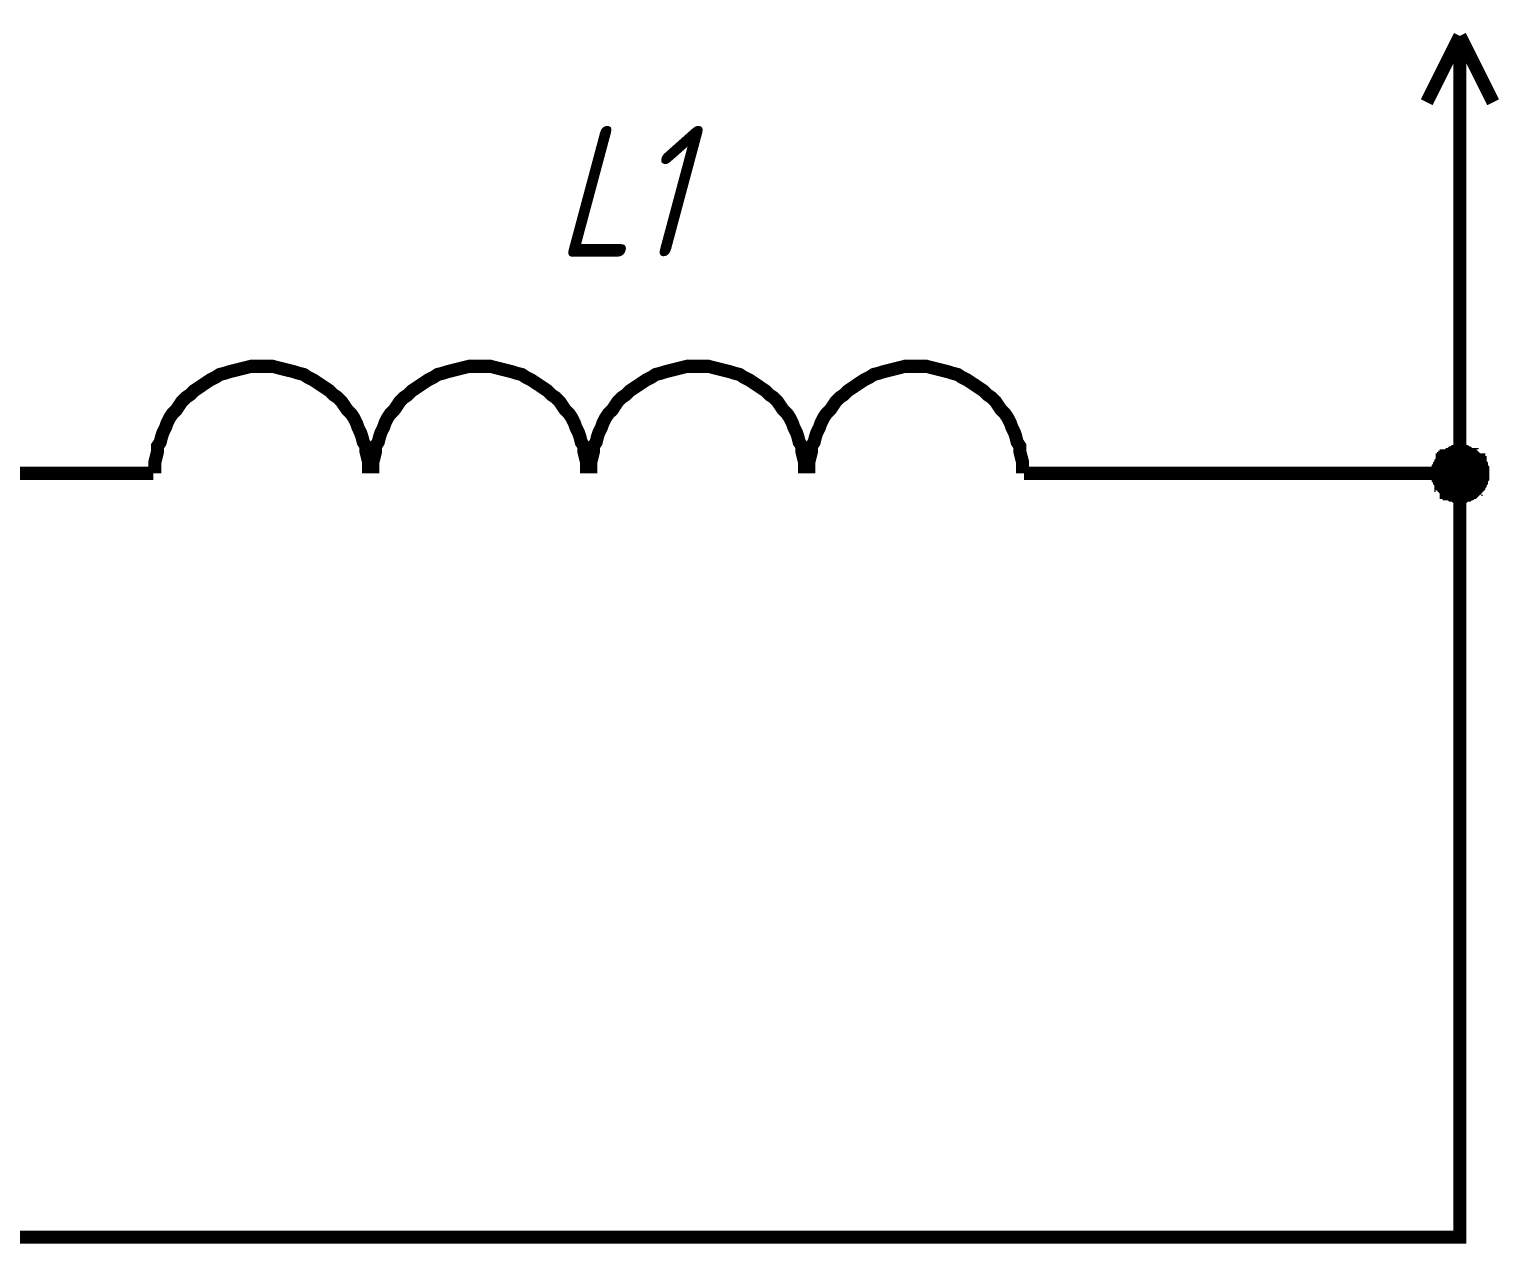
# Model space of a CAD drawing. Header units: millimetres. Extents: x 101 to 942, y 57 to 651.
# Drawn here: x 189.86 to 223.58, y 143.62 to 171.48 of the extents above; entities that cross this region are included whole.
import ezdxf

# ---------------------------------------------------------------- set-up
doc = ezdxf.new("R2010")
doc.units = ezdxf.units.MM
doc.header["$LTSCALE"] = 0.5
doc.layers.add('Sheet', color=255, linetype='Continuous')
doc.styles.add('GOST type A0', font='', dxfattribs={"oblique": 15, "height": 3.5})
doc.styles.get('GOST type A0').set_extended_font_data('GOST type A')

msp = doc.modelspace()

# ---------------------------------------------------------------- linework, layer by layer
at = {"layer": 'Sheet', "color": 7}
for points, const_width in [([(222.673, 171.331), (221.912, 169.809)], 0.3), ([(222.673, 171.331), (223.434, 169.809)], 0.3), ([(222.673, 168.783), (222.673, 171.331)], 0.3), ([(222.673, 168.783), (222.673, 161.296), (222.673, 143.774), (180.188, 143.774)], 0.3), ([(195.188, 163.751), (195.064, 163.751), (194.94, 163.751), (194.815, 163.719), (194.691, 163.688), (194.567, 163.657), (194.443, 163.626), (194.349, 163.595), (194.225, 163.564), (194.132, 163.502), (194.008, 163.44), (193.915, 163.378), (193.822, 163.316), (193.728, 163.253), (193.635, 163.191), (193.542, 163.098), (193.449, 163.036), (193.356, 162.943), (193.294, 162.85), (193.231, 162.756), (193.138, 162.663), (193.076, 162.57), (193.014, 162.446), (192.983, 162.353), (192.921, 162.228), (192.89, 162.135), (192.859, 162.011), (192.797, 161.918), (192.797, 161.793), (192.766, 161.669), (192.735, 161.545), (192.735, 161.421), (192.735, 161.296)], 0.3), ([(197.641, 161.296), (197.641, 161.421), (197.641, 161.545), (197.61, 161.669), (197.579, 161.793), (197.579, 161.918), (197.517, 162.011), (197.486, 162.135), (197.455, 162.228), (197.393, 162.353), (197.362, 162.446), (197.3, 162.57), (197.238, 162.663), (197.145, 162.756), (197.082, 162.85), (197.02, 162.943), (196.927, 163.036), (196.834, 163.098), (196.741, 163.191), (196.648, 163.253), (196.554, 163.316), (196.461, 163.378), (196.368, 163.44), (196.244, 163.502), (196.151, 163.564), (196.027, 163.595), (195.933, 163.626), (195.809, 163.657), (195.685, 163.688), (195.561, 163.719), (195.436, 163.751), (195.312, 163.751), (195.188, 163.751)], 0.3), ([(200.188, 163.751), (200.064, 163.751), (199.94, 163.751), (199.815, 163.719), (199.691, 163.688), (199.567, 163.657), (199.443, 163.626), (199.35, 163.595), (199.225, 163.564), (199.132, 163.502), (199.008, 163.44), (198.915, 163.378), (198.822, 163.316), (198.728, 163.253), (198.635, 163.191), (198.542, 163.098), (198.449, 163.036), (198.356, 162.943), (198.294, 162.85), (198.231, 162.756), (198.138, 162.663), (198.076, 162.57), (198.014, 162.446), (197.983, 162.353), (197.921, 162.228), (197.89, 162.135), (197.859, 162.011), (197.797, 161.918), (197.797, 161.793), (197.766, 161.669), (197.735, 161.545), (197.735, 161.421), (197.735, 161.296)], 0.3), ([(202.641, 161.296), (202.641, 161.421), (202.641, 161.545), (202.61, 161.669), (202.579, 161.793), (202.579, 161.918), (202.517, 162.011), (202.486, 162.135), (202.455, 162.228), (202.393, 162.353), (202.362, 162.446), (202.3, 162.57), (202.238, 162.663), (202.145, 162.756), (202.082, 162.85), (202.02, 162.943), (201.927, 163.036), (201.834, 163.098), (201.741, 163.191), (201.648, 163.253), (201.555, 163.316), (201.461, 163.378), (201.368, 163.44), (201.244, 163.502), (201.151, 163.564), (201.027, 163.595), (200.933, 163.626), (200.809, 163.657), (200.685, 163.688), (200.561, 163.719), (200.436, 163.751), (200.312, 163.751), (200.188, 163.751)], 0.3), ([(205.188, 163.751), (205.064, 163.751), (204.94, 163.751), (204.815, 163.719), (204.691, 163.688), (204.567, 163.657), (204.443, 163.626), (204.35, 163.595), (204.225, 163.564), (204.132, 163.502), (204.008, 163.44), (203.915, 163.378), (203.822, 163.316), (203.728, 163.253), (203.635, 163.191), (203.542, 163.098), (203.449, 163.036), (203.356, 162.943), (203.294, 162.85), (203.232, 162.756), (203.138, 162.663), (203.076, 162.57), (203.014, 162.446), (202.983, 162.353), (202.921, 162.228), (202.89, 162.135), (202.859, 162.011), (202.797, 161.918), (202.797, 161.793), (202.766, 161.669), (202.735, 161.545), (202.735, 161.421), (202.735, 161.296)], 0.3), ([(207.642, 161.296), (207.642, 161.421), (207.642, 161.545), (207.61, 161.669), (207.579, 161.793), (207.579, 161.918), (207.517, 162.011), (207.486, 162.135), (207.455, 162.228), (207.393, 162.353), (207.362, 162.446), (207.3, 162.57), (207.238, 162.663), (207.145, 162.756), (207.082, 162.85), (207.02, 162.943), (206.927, 163.036), (206.834, 163.098), (206.741, 163.191), (206.648, 163.253), (206.555, 163.316), (206.461, 163.378), (206.368, 163.44), (206.244, 163.502), (206.151, 163.564), (206.027, 163.595), (205.933, 163.626), (205.809, 163.657), (205.685, 163.688), (205.561, 163.719), (205.437, 163.751), (205.312, 163.751), (205.188, 163.751)], 0.3), ([(210.188, 163.751), (210.064, 163.751), (209.94, 163.751), (209.815, 163.719), (209.691, 163.688), (209.567, 163.657), (209.443, 163.626), (209.35, 163.595), (209.225, 163.564), (209.132, 163.502), (209.008, 163.44), (208.915, 163.378), (208.822, 163.316), (208.728, 163.253), (208.635, 163.191), (208.542, 163.098), (208.449, 163.036), (208.356, 162.943), (208.294, 162.85), (208.232, 162.756), (208.138, 162.663), (208.076, 162.57), (208.014, 162.446), (207.983, 162.353), (207.921, 162.228), (207.89, 162.135), (207.859, 162.011), (207.797, 161.918), (207.797, 161.793), (207.766, 161.669), (207.735, 161.545), (207.735, 161.421), (207.735, 161.296)], 0.3), ([(212.642, 161.296), (212.642, 161.421), (212.642, 161.545), (212.61, 161.669), (212.579, 161.793), (212.579, 161.918), (212.517, 162.011), (212.486, 162.135), (212.455, 162.228), (212.393, 162.353), (212.362, 162.446), (212.3, 162.57), (212.238, 162.663), (212.145, 162.756), (212.083, 162.85), (212.02, 162.943), (211.927, 163.036), (211.834, 163.098), (211.741, 163.191), (211.648, 163.253), (211.555, 163.316), (211.461, 163.378), (211.368, 163.44), (211.244, 163.502), (211.151, 163.564), (211.027, 163.595), (210.933, 163.626), (210.809, 163.657), (210.685, 163.688), (210.561, 163.719), (210.437, 163.751), (210.312, 163.751), (210.188, 163.751)], 0.3), ([(222.176, 161.296), (222.176, 161.327), (222.176, 161.358), (222.176, 161.358), (222.176, 161.389), (222.176, 161.421), (222.207, 161.452), (222.207, 161.483), (222.207, 161.483), (222.238, 161.514), (222.238, 161.545), (222.238, 161.545), (222.269, 161.576), (222.269, 161.607), (222.3, 161.607), (222.3, 161.638), (222.331, 161.638), (222.331, 161.669), (222.362, 161.669), (222.362, 161.7), (222.393, 161.7), (222.424, 161.731), (222.424, 161.731), (222.455, 161.731), (222.486, 161.762), (222.486, 161.762), (222.517, 161.762), (222.548, 161.793), (222.58, 161.793), (222.611, 161.793), (222.611, 161.793), (222.642, 161.793), (222.673, 161.793)], 0.3), ([(222.176, 161.296), (222.176, 161.327), (222.176, 161.358), (222.176, 161.358), (222.176, 161.389), (222.176, 161.421), (222.207, 161.452), (222.207, 161.483), (222.207, 161.483), (222.238, 161.514), (222.238, 161.545), (222.238, 161.545), (222.269, 161.576), (222.269, 161.607), (222.3, 161.607), (222.3, 161.638), (222.331, 161.638), (222.331, 161.669), (222.362, 161.669), (222.362, 161.7), (222.393, 161.7), (222.424, 161.731), (222.424, 161.731), (222.455, 161.731), (222.486, 161.762), (222.486, 161.762), (222.517, 161.762), (222.548, 161.793), (222.58, 161.793), (222.611, 161.793), (222.611, 161.793), (222.642, 161.793), (222.673, 161.793)], 0.3), ([(222.176, 161.296), (222.176, 161.327), (222.176, 161.358), (222.176, 161.358), (222.176, 161.389), (222.176, 161.421), (222.207, 161.452), (222.207, 161.483), (222.207, 161.483), (222.238, 161.514), (222.238, 161.545), (222.238, 161.545), (222.269, 161.576), (222.269, 161.607), (222.3, 161.607), (222.3, 161.638), (222.331, 161.638), (222.331, 161.669), (222.362, 161.669), (222.362, 161.7), (222.393, 161.7), (222.424, 161.731), (222.424, 161.731), (222.455, 161.731), (222.486, 161.762), (222.486, 161.762), (222.517, 161.762), (222.548, 161.793), (222.58, 161.793), (222.611, 161.793), (222.611, 161.793), (222.642, 161.793), (222.673, 161.793)], 0.3), ([(222.176, 161.296), (222.176, 161.327), (222.176, 161.358), (222.176, 161.358), (222.176, 161.389), (222.176, 161.421), (222.207, 161.452), (222.207, 161.483), (222.207, 161.483), (222.238, 161.514), (222.238, 161.545), (222.238, 161.545), (222.269, 161.576), (222.269, 161.607), (222.3, 161.607), (222.3, 161.638), (222.331, 161.638), (222.331, 161.669), (222.362, 161.669), (222.362, 161.7), (222.393, 161.7), (222.424, 161.731), (222.424, 161.731), (222.455, 161.731), (222.486, 161.762), (222.486, 161.762), (222.517, 161.762), (222.548, 161.793), (222.58, 161.793), (222.611, 161.793), (222.611, 161.793), (222.642, 161.793), (222.673, 161.793)], 0.3), ([(222.673, 161.793), (222.673, 161.793)], 0.3), ([(222.673, 161.793), (222.704, 161.793), (222.735, 161.793), (222.735, 161.793), (222.766, 161.793), (222.797, 161.793), (222.828, 161.762), (222.859, 161.762), (222.859, 161.762), (222.89, 161.731), (222.921, 161.731), (222.952, 161.731), (222.952, 161.7), (222.983, 161.7), (223.014, 161.669), (223.014, 161.669), (223.045, 161.638), (223.045, 161.638), (223.076, 161.607), (223.107, 161.607), (223.107, 161.576), (223.107, 161.545), (223.139, 161.545), (223.139, 161.514), (223.17, 161.483), (223.17, 161.483), (223.17, 161.452), (223.17, 161.421), (223.201, 161.389), (223.201, 161.358), (223.201, 161.358), (223.201, 161.327), (223.201, 161.296)], 0.3), ([(222.673, 161.793), (222.673, 161.793)], 0.3), ([(222.673, 161.793), (222.704, 161.793), (222.735, 161.793), (222.735, 161.793), (222.766, 161.793), (222.797, 161.793), (222.828, 161.762), (222.859, 161.762), (222.859, 161.762), (222.89, 161.731), (222.921, 161.731), (222.952, 161.731), (222.952, 161.7), (222.983, 161.7), (223.014, 161.669), (223.014, 161.669), (223.045, 161.638), (223.045, 161.638), (223.076, 161.607), (223.107, 161.607), (223.107, 161.576), (223.107, 161.545), (223.139, 161.545), (223.139, 161.514), (223.17, 161.483), (223.17, 161.483), (223.17, 161.452), (223.17, 161.421), (223.201, 161.389), (223.201, 161.358), (223.201, 161.358), (223.201, 161.327), (223.201, 161.296)], 0.3), ([(222.673, 161.793), (222.673, 161.793)], 0.3), ([(222.673, 161.793), (222.704, 161.793), (222.735, 161.793), (222.735, 161.793), (222.766, 161.793), (222.797, 161.793), (222.828, 161.762), (222.859, 161.762), (222.859, 161.762), (222.89, 161.731), (222.921, 161.731), (222.952, 161.731), (222.952, 161.7), (222.983, 161.7), (223.014, 161.669), (223.014, 161.669), (223.045, 161.638), (223.045, 161.638), (223.076, 161.607), (223.107, 161.607), (223.107, 161.576), (223.107, 161.545), (223.139, 161.545), (223.139, 161.514), (223.17, 161.483), (223.17, 161.483), (223.17, 161.452), (223.17, 161.421), (223.201, 161.389), (223.201, 161.358), (223.201, 161.358), (223.201, 161.327), (223.201, 161.296)], 0.3), ([(222.673, 161.793), (222.673, 161.793)], 0.3), ([(222.673, 161.793), (222.704, 161.793), (222.735, 161.793), (222.735, 161.793), (222.766, 161.793), (222.797, 161.793), (222.828, 161.762), (222.859, 161.762), (222.859, 161.762), (222.89, 161.731), (222.921, 161.731), (222.952, 161.731), (222.952, 161.7), (222.983, 161.7), (223.014, 161.669), (223.014, 161.669), (223.045, 161.638), (223.045, 161.638), (223.076, 161.607), (223.107, 161.607), (223.107, 161.576), (223.107, 161.545), (223.139, 161.545), (223.139, 161.514), (223.17, 161.483), (223.17, 161.483), (223.17, 161.452), (223.17, 161.421), (223.201, 161.389), (223.201, 161.358), (223.201, 161.358), (223.201, 161.327), (223.201, 161.296)], 0.3), ([(222.176, 161.296), (222.176, 161.327), (222.176, 161.358), (222.176, 161.358), (222.176, 161.389), (222.176, 161.421), (222.207, 161.452), (222.207, 161.483), (222.207, 161.483), (222.238, 161.514), (222.238, 161.545), (222.238, 161.545), (222.269, 161.576), (222.269, 161.607), (222.3, 161.607), (222.3, 161.638), (222.331, 161.638), (222.331, 161.669), (222.362, 161.669), (222.362, 161.7), (222.393, 161.7), (222.424, 161.731), (222.424, 161.731), (222.455, 161.731), (222.486, 161.762), (222.486, 161.762), (222.517, 161.762), (222.548, 161.793), (222.58, 161.793), (222.611, 161.793), (222.611, 161.793), (222.642, 161.793), (222.673, 161.793)], 0.0991), ([(222.176, 161.296), (222.176, 161.327), (222.176, 161.358), (222.176, 161.358), (222.176, 161.389), (222.176, 161.421), (222.207, 161.452), (222.207, 161.483), (222.207, 161.483), (222.238, 161.514), (222.238, 161.545), (222.238, 161.545), (222.269, 161.576), (222.269, 161.607), (222.3, 161.607), (222.3, 161.638), (222.331, 161.638), (222.331, 161.669), (222.362, 161.669), (222.362, 161.7), (222.393, 161.7), (222.424, 161.731), (222.424, 161.731), (222.455, 161.731), (222.486, 161.762), (222.486, 161.762), (222.517, 161.762), (222.548, 161.793), (222.58, 161.793), (222.611, 161.793), (222.611, 161.793), (222.642, 161.793), (222.673, 161.793)], 0.0991), ([(222.176, 161.296), (222.176, 161.327), (222.176, 161.358), (222.176, 161.358), (222.176, 161.389), (222.176, 161.421), (222.207, 161.452), (222.207, 161.483), (222.207, 161.483), (222.238, 161.514), (222.238, 161.545), (222.238, 161.545), (222.269, 161.576), (222.269, 161.607), (222.3, 161.607), (222.3, 161.638), (222.331, 161.638), (222.331, 161.669), (222.362, 161.669), (222.362, 161.7), (222.393, 161.7), (222.424, 161.731), (222.424, 161.731), (222.455, 161.731), (222.486, 161.762), (222.486, 161.762), (222.517, 161.762), (222.548, 161.793), (222.58, 161.793), (222.611, 161.793), (222.611, 161.793), (222.642, 161.793), (222.673, 161.793)], 0.0991), ([(222.176, 161.296), (222.176, 161.327), (222.176, 161.358), (222.176, 161.358), (222.176, 161.389), (222.176, 161.421), (222.207, 161.452), (222.207, 161.483), (222.207, 161.483), (222.238, 161.514), (222.238, 161.545), (222.238, 161.545), (222.269, 161.576), (222.269, 161.607), (222.3, 161.607), (222.3, 161.638), (222.331, 161.638), (222.331, 161.669), (222.362, 161.669), (222.362, 161.7), (222.393, 161.7), (222.424, 161.731), (222.424, 161.731), (222.455, 161.731), (222.486, 161.762), (222.486, 161.762), (222.517, 161.762), (222.548, 161.793), (222.58, 161.793), (222.611, 161.793), (222.611, 161.793), (222.642, 161.793), (222.673, 161.793)], 0.0991), ([(222.673, 161.793), (222.673, 161.793)], 0.0991), ([(222.673, 161.793), (222.704, 161.793), (222.735, 161.793), (222.735, 161.793), (222.766, 161.793), (222.797, 161.793), (222.828, 161.762), (222.859, 161.762), (222.859, 161.762), (222.89, 161.731), (222.921, 161.731), (222.952, 161.731), (222.952, 161.7), (222.983, 161.7), (223.014, 161.669), (223.014, 161.669), (223.045, 161.638), (223.045, 161.638), (223.076, 161.607), (223.107, 161.607), (223.107, 161.576), (223.107, 161.545), (223.139, 161.545), (223.139, 161.514), (223.17, 161.483), (223.17, 161.483), (223.17, 161.452), (223.17, 161.421), (223.201, 161.389), (223.201, 161.358), (223.201, 161.358), (223.201, 161.327), (223.201, 161.296)], 0.0991), ([(222.673, 161.793), (222.673, 161.793)], 0.0991), ([(222.673, 161.793), (222.704, 161.793), (222.735, 161.793), (222.735, 161.793), (222.766, 161.793), (222.797, 161.793), (222.828, 161.762), (222.859, 161.762), (222.859, 161.762), (222.89, 161.731), (222.921, 161.731), (222.952, 161.731), (222.952, 161.7), (222.983, 161.7), (223.014, 161.669), (223.014, 161.669), (223.045, 161.638), (223.045, 161.638), (223.076, 161.607), (223.107, 161.607), (223.107, 161.576), (223.107, 161.545), (223.139, 161.545), (223.139, 161.514), (223.17, 161.483), (223.17, 161.483), (223.17, 161.452), (223.17, 161.421), (223.201, 161.389), (223.201, 161.358), (223.201, 161.358), (223.201, 161.327), (223.201, 161.296)], 0.0991), ([(222.673, 161.793), (222.673, 161.793)], 0.0991), ([(222.673, 161.793), (222.704, 161.793), (222.735, 161.793), (222.735, 161.793), (222.766, 161.793), (222.797, 161.793), (222.828, 161.762), (222.859, 161.762), (222.859, 161.762), (222.89, 161.731), (222.921, 161.731), (222.952, 161.731), (222.952, 161.7), (222.983, 161.7), (223.014, 161.669), (223.014, 161.669), (223.045, 161.638), (223.045, 161.638), (223.076, 161.607), (223.107, 161.607), (223.107, 161.576), (223.107, 161.545), (223.139, 161.545), (223.139, 161.514), (223.17, 161.483), (223.17, 161.483), (223.17, 161.452), (223.17, 161.421), (223.201, 161.389), (223.201, 161.358), (223.201, 161.358), (223.201, 161.327), (223.201, 161.296)], 0.0991), ([(222.673, 161.793), (222.673, 161.793)], 0.0991), ([(222.673, 161.793), (222.704, 161.793), (222.735, 161.793), (222.735, 161.793), (222.766, 161.793), (222.797, 161.793), (222.828, 161.762), (222.859, 161.762), (222.859, 161.762), (222.89, 161.731), (222.921, 161.731), (222.952, 161.731), (222.952, 161.7), (222.983, 161.7), (223.014, 161.669), (223.014, 161.669), (223.045, 161.638), (223.045, 161.638), (223.076, 161.607), (223.107, 161.607), (223.107, 161.576), (223.107, 161.545), (223.139, 161.545), (223.139, 161.514), (223.17, 161.483), (223.17, 161.483), (223.17, 161.452), (223.17, 161.421), (223.201, 161.389), (223.201, 161.358), (223.201, 161.358), (223.201, 161.327), (223.201, 161.296)], 0.0991), ([(155.219, 161.296), (180.188, 161.296), (190.188, 161.296)], 0.3), ([(192.704, 161.296), (190.188, 161.296)], 0.3), ([(212.673, 161.296), (215.188, 161.296)], 0.3), ([(215.188, 161.296), (222.673, 161.296)], 0.3), ([(222.673, 160.768), (222.642, 160.768), (222.611, 160.768), (222.611, 160.768), (222.58, 160.768), (222.548, 160.799), (222.517, 160.799), (222.486, 160.799), (222.486, 160.799), (222.455, 160.83), (222.424, 160.83), (222.424, 160.861), (222.393, 160.861), (222.362, 160.861), (222.362, 160.892), (222.331, 160.923), (222.331, 160.923), (222.3, 160.955), (222.3, 160.955), (222.269, 160.986), (222.269, 161.017), (222.238, 161.017), (222.238, 161.048), (222.238, 161.079), (222.207, 161.11), (222.207, 161.11), (222.207, 161.141), (222.176, 161.172), (222.176, 161.203), (222.176, 161.234), (222.176, 161.234), (222.176, 161.265), (222.176, 161.296)], 0.3), ([(222.176, 161.296), (222.176, 161.296)], 0.3), ([(222.673, 160.768), (222.642, 160.768), (222.611, 160.768), (222.611, 160.768), (222.58, 160.768), (222.548, 160.799), (222.517, 160.799), (222.486, 160.799), (222.486, 160.799), (222.455, 160.83), (222.424, 160.83), (222.424, 160.861), (222.393, 160.861), (222.362, 160.861), (222.362, 160.892), (222.331, 160.923), (222.331, 160.923), (222.3, 160.955), (222.3, 160.955), (222.269, 160.986), (222.269, 161.017), (222.238, 161.017), (222.238, 161.048), (222.238, 161.079), (222.207, 161.11), (222.207, 161.11), (222.207, 161.141), (222.176, 161.172), (222.176, 161.203), (222.176, 161.234), (222.176, 161.234), (222.176, 161.265), (222.176, 161.296)], 0.3), ([(222.176, 161.296), (222.176, 161.296)], 0.3), ([(222.673, 160.768), (222.642, 160.768), (222.611, 160.768), (222.611, 160.768), (222.58, 160.768), (222.548, 160.799), (222.517, 160.799), (222.486, 160.799), (222.486, 160.799), (222.455, 160.83), (222.424, 160.83), (222.424, 160.861), (222.393, 160.861), (222.362, 160.861), (222.362, 160.892), (222.331, 160.923), (222.331, 160.923), (222.3, 160.955), (222.3, 160.955), (222.269, 160.986), (222.269, 161.017), (222.238, 161.017), (222.238, 161.048), (222.238, 161.079), (222.207, 161.11), (222.207, 161.11), (222.207, 161.141), (222.176, 161.172), (222.176, 161.203), (222.176, 161.234), (222.176, 161.234), (222.176, 161.265), (222.176, 161.296)], 0.3), ([(222.176, 161.296), (222.176, 161.296)], 0.3), ([(222.673, 160.768), (222.642, 160.768), (222.611, 160.768), (222.611, 160.768), (222.58, 160.768), (222.548, 160.799), (222.517, 160.799), (222.486, 160.799), (222.486, 160.799), (222.455, 160.83), (222.424, 160.83), (222.424, 160.861), (222.393, 160.861), (222.362, 160.861), (222.362, 160.892), (222.331, 160.923), (222.331, 160.923), (222.3, 160.955), (222.3, 160.955), (222.269, 160.986), (222.269, 161.017), (222.238, 161.017), (222.238, 161.048), (222.238, 161.079), (222.207, 161.11), (222.207, 161.11), (222.207, 161.141), (222.176, 161.172), (222.176, 161.203), (222.176, 161.234), (222.176, 161.234), (222.176, 161.265), (222.176, 161.296)], 0.3), ([(222.176, 161.296), (222.176, 161.296)], 0.3), ([(222.673, 160.768), (222.642, 160.768), (222.611, 160.768), (222.611, 160.768), (222.58, 160.768), (222.548, 160.799), (222.517, 160.799), (222.486, 160.799), (222.486, 160.799), (222.455, 160.83), (222.424, 160.83), (222.424, 160.861), (222.393, 160.861), (222.362, 160.861), (222.362, 160.892), (222.331, 160.923), (222.331, 160.923), (222.3, 160.955), (222.3, 160.955), (222.269, 160.986), (222.269, 161.017), (222.238, 161.017), (222.238, 161.048), (222.238, 161.079), (222.207, 161.11), (222.207, 161.11), (222.207, 161.141), (222.176, 161.172), (222.176, 161.203), (222.176, 161.234), (222.176, 161.234), (222.176, 161.265), (222.176, 161.296)], 0.0991), ([(222.176, 161.296), (222.176, 161.296)], 0.0991), ([(222.673, 160.768), (222.642, 160.768), (222.611, 160.768), (222.611, 160.768), (222.58, 160.768), (222.548, 160.799), (222.517, 160.799), (222.486, 160.799), (222.486, 160.799), (222.455, 160.83), (222.424, 160.83), (222.424, 160.861), (222.393, 160.861), (222.362, 160.861), (222.362, 160.892), (222.331, 160.923), (222.331, 160.923), (222.3, 160.955), (222.3, 160.955), (222.269, 160.986), (222.269, 161.017), (222.238, 161.017), (222.238, 161.048), (222.238, 161.079), (222.207, 161.11), (222.207, 161.11), (222.207, 161.141), (222.176, 161.172), (222.176, 161.203), (222.176, 161.234), (222.176, 161.234), (222.176, 161.265), (222.176, 161.296)], 0.0991), ([(222.176, 161.296), (222.176, 161.296)], 0.0991), ([(222.673, 160.768), (222.642, 160.768), (222.611, 160.768), (222.611, 160.768), (222.58, 160.768), (222.548, 160.799), (222.517, 160.799), (222.486, 160.799), (222.486, 160.799), (222.455, 160.83), (222.424, 160.83), (222.424, 160.861), (222.393, 160.861), (222.362, 160.861), (222.362, 160.892), (222.331, 160.923), (222.331, 160.923), (222.3, 160.955), (222.3, 160.955), (222.269, 160.986), (222.269, 161.017), (222.238, 161.017), (222.238, 161.048), (222.238, 161.079), (222.207, 161.11), (222.207, 161.11), (222.207, 161.141), (222.176, 161.172), (222.176, 161.203), (222.176, 161.234), (222.176, 161.234), (222.176, 161.265), (222.176, 161.296)], 0.0991), ([(222.176, 161.296), (222.176, 161.296)], 0.0991), ([(222.673, 160.768), (222.642, 160.768), (222.611, 160.768), (222.611, 160.768), (222.58, 160.768), (222.548, 160.799), (222.517, 160.799), (222.486, 160.799), (222.486, 160.799), (222.455, 160.83), (222.424, 160.83), (222.424, 160.861), (222.393, 160.861), (222.362, 160.861), (222.362, 160.892), (222.331, 160.923), (222.331, 160.923), (222.3, 160.955), (222.3, 160.955), (222.269, 160.986), (222.269, 161.017), (222.238, 161.017), (222.238, 161.048), (222.238, 161.079), (222.207, 161.11), (222.207, 161.11), (222.207, 161.141), (222.176, 161.172), (222.176, 161.203), (222.176, 161.234), (222.176, 161.234), (222.176, 161.265), (222.176, 161.296)], 0.0991), ([(222.176, 161.296), (222.176, 161.296)], 0.0991), ([(223.201, 161.296), (223.201, 161.265), (223.201, 161.234), (223.201, 161.234), (223.201, 161.203), (223.17, 161.172), (223.17, 161.141), (223.17, 161.11), (223.17, 161.11), (223.139, 161.079), (223.139, 161.048), (223.107, 161.017), (223.107, 161.017), (223.107, 160.986), (223.076, 160.955), (223.045, 160.955), (223.045, 160.923), (223.014, 160.923), (223.014, 160.892), (222.983, 160.861), (222.952, 160.861), (222.952, 160.861), (222.921, 160.83), (222.89, 160.83), (222.859, 160.799), (222.859, 160.799), (222.828, 160.799), (222.797, 160.799), (222.766, 160.768), (222.735, 160.768), (222.735, 160.768), (222.704, 160.768), (222.673, 160.768)], 0.3), ([(223.201, 161.296), (223.201, 161.265), (223.201, 161.234), (223.201, 161.234), (223.201, 161.203), (223.17, 161.172), (223.17, 161.141), (223.17, 161.11), (223.17, 161.11), (223.139, 161.079), (223.139, 161.048), (223.107, 161.017), (223.107, 161.017), (223.107, 160.986), (223.076, 160.955), (223.045, 160.955), (223.045, 160.923), (223.014, 160.923), (223.014, 160.892), (222.983, 160.861), (222.952, 160.861), (222.952, 160.861), (222.921, 160.83), (222.89, 160.83), (222.859, 160.799), (222.859, 160.799), (222.828, 160.799), (222.797, 160.799), (222.766, 160.768), (222.735, 160.768), (222.735, 160.768), (222.704, 160.768), (222.673, 160.768)], 0.3), ([(223.201, 161.296), (223.201, 161.265), (223.201, 161.234), (223.201, 161.234), (223.201, 161.203), (223.17, 161.172), (223.17, 161.141), (223.17, 161.11), (223.17, 161.11), (223.139, 161.079), (223.139, 161.048), (223.107, 161.017), (223.107, 161.017), (223.107, 160.986), (223.076, 160.955), (223.045, 160.955), (223.045, 160.923), (223.014, 160.923), (223.014, 160.892), (222.983, 160.861), (222.952, 160.861), (222.952, 160.861), (222.921, 160.83), (222.89, 160.83), (222.859, 160.799), (222.859, 160.799), (222.828, 160.799), (222.797, 160.799), (222.766, 160.768), (222.735, 160.768), (222.735, 160.768), (222.704, 160.768), (222.673, 160.768)], 0.3), ([(223.201, 161.296), (223.201, 161.265), (223.201, 161.234), (223.201, 161.234), (223.201, 161.203), (223.17, 161.172), (223.17, 161.141), (223.17, 161.11), (223.17, 161.11), (223.139, 161.079), (223.139, 161.048), (223.107, 161.017), (223.107, 161.017), (223.107, 160.986), (223.076, 160.955), (223.045, 160.955), (223.045, 160.923), (223.014, 160.923), (223.014, 160.892), (222.983, 160.861), (222.952, 160.861), (222.952, 160.861), (222.921, 160.83), (222.89, 160.83), (222.859, 160.799), (222.859, 160.799), (222.828, 160.799), (222.797, 160.799), (222.766, 160.768), (222.735, 160.768), (222.735, 160.768), (222.704, 160.768), (222.673, 160.768)], 0.3), ([(223.201, 161.296), (223.201, 161.265), (223.201, 161.234), (223.201, 161.234), (223.201, 161.203), (223.17, 161.172), (223.17, 161.141), (223.17, 161.11), (223.17, 161.11), (223.139, 161.079), (223.139, 161.048), (223.107, 161.017), (223.107, 161.017), (223.107, 160.986), (223.076, 160.955), (223.045, 160.955), (223.045, 160.923), (223.014, 160.923), (223.014, 160.892), (222.983, 160.861), (222.952, 160.861), (222.952, 160.861), (222.921, 160.83), (222.89, 160.83), (222.859, 160.799), (222.859, 160.799), (222.828, 160.799), (222.797, 160.799), (222.766, 160.768), (222.735, 160.768), (222.735, 160.768), (222.704, 160.768), (222.673, 160.768)], 0.0991), ([(223.201, 161.296), (223.201, 161.265), (223.201, 161.234), (223.201, 161.234), (223.201, 161.203), (223.17, 161.172), (223.17, 161.141), (223.17, 161.11), (223.17, 161.11), (223.139, 161.079), (223.139, 161.048), (223.107, 161.017), (223.107, 161.017), (223.107, 160.986), (223.076, 160.955), (223.045, 160.955), (223.045, 160.923), (223.014, 160.923), (223.014, 160.892), (222.983, 160.861), (222.952, 160.861), (222.952, 160.861), (222.921, 160.83), (222.89, 160.83), (222.859, 160.799), (222.859, 160.799), (222.828, 160.799), (222.797, 160.799), (222.766, 160.768), (222.735, 160.768), (222.735, 160.768), (222.704, 160.768), (222.673, 160.768)], 0.0991), ([(223.201, 161.296), (223.201, 161.265), (223.201, 161.234), (223.201, 161.234), (223.201, 161.203), (223.17, 161.172), (223.17, 161.141), (223.17, 161.11), (223.17, 161.11), (223.139, 161.079), (223.139, 161.048), (223.107, 161.017), (223.107, 161.017), (223.107, 160.986), (223.076, 160.955), (223.045, 160.955), (223.045, 160.923), (223.014, 160.923), (223.014, 160.892), (222.983, 160.861), (222.952, 160.861), (222.952, 160.861), (222.921, 160.83), (222.89, 160.83), (222.859, 160.799), (222.859, 160.799), (222.828, 160.799), (222.797, 160.799), (222.766, 160.768), (222.735, 160.768), (222.735, 160.768), (222.704, 160.768), (222.673, 160.768)], 0.0991), ([(223.201, 161.296), (223.201, 161.265), (223.201, 161.234), (223.201, 161.234), (223.201, 161.203), (223.17, 161.172), (223.17, 161.141), (223.17, 161.11), (223.17, 161.11), (223.139, 161.079), (223.139, 161.048), (223.107, 161.017), (223.107, 161.017), (223.107, 160.986), (223.076, 160.955), (223.045, 160.955), (223.045, 160.923), (223.014, 160.923), (223.014, 160.892), (222.983, 160.861), (222.952, 160.861), (222.952, 160.861), (222.921, 160.83), (222.89, 160.83), (222.859, 160.799), (222.859, 160.799), (222.828, 160.799), (222.797, 160.799), (222.766, 160.768), (222.735, 160.768), (222.735, 160.768), (222.704, 160.768), (222.673, 160.768)], 0.0991), ([(223.201, 161.296), (223.201, 161.296), (223.201, 161.296), (223.201, 161.296), (223.201, 161.296), (223.201, 161.296), (223.201, 161.296), (223.201, 161.296), (223.201, 161.296), (223.201, 161.296), (223.201, 161.296), (223.201, 161.296), (223.201, 161.296), (223.201, 161.296), (223.201, 161.296), (223.201, 161.296), (223.201, 161.296), (223.201, 161.296), (223.201, 161.296), (223.201, 161.296), (223.201, 161.296), (223.201, 161.296), (223.201, 161.296), (223.201, 161.296), (223.201, 161.296), (223.201, 161.296), (223.201, 161.296), (223.201, 161.296), (223.201, 161.296), (223.201, 161.296), (223.201, 161.296), (223.201, 161.296), (223.201, 161.296)], 0.3), ([(223.201, 161.296), (223.201, 161.296)], 0.3), ([(223.201, 161.296), (223.201, 161.296), (223.201, 161.296), (223.201, 161.296), (223.201, 161.296), (223.201, 161.296), (223.201, 161.296), (223.201, 161.296), (223.201, 161.296), (223.201, 161.296), (223.201, 161.296), (223.201, 161.296), (223.201, 161.296), (223.201, 161.296), (223.201, 161.296), (223.201, 161.296), (223.201, 161.296), (223.201, 161.296), (223.201, 161.296), (223.201, 161.296), (223.201, 161.296), (223.201, 161.296), (223.201, 161.296), (223.201, 161.296), (223.201, 161.296), (223.201, 161.296), (223.201, 161.296), (223.201, 161.296), (223.201, 161.296), (223.201, 161.296), (223.201, 161.296), (223.201, 161.296), (223.201, 161.296)], 0.3), ([(223.201, 161.296), (223.201, 161.296)], 0.3), ([(223.201, 161.296), (223.201, 161.296), (223.201, 161.296), (223.201, 161.296), (223.201, 161.296), (223.201, 161.296), (223.201, 161.296), (223.201, 161.296), (223.201, 161.296), (223.201, 161.296), (223.201, 161.296), (223.201, 161.296), (223.201, 161.296), (223.201, 161.296), (223.201, 161.296), (223.201, 161.296), (223.201, 161.296), (223.201, 161.296), (223.201, 161.296), (223.201, 161.296), (223.201, 161.296), (223.201, 161.296), (223.201, 161.296), (223.201, 161.296), (223.201, 161.296), (223.201, 161.296), (223.201, 161.296), (223.201, 161.296), (223.201, 161.296), (223.201, 161.296), (223.201, 161.296), (223.201, 161.296), (223.201, 161.296)], 0.3), ([(223.201, 161.296), (223.201, 161.296)], 0.3), ([(223.201, 161.296), (223.201, 161.296), (223.201, 161.296), (223.201, 161.296), (223.201, 161.296), (223.201, 161.296), (223.201, 161.296), (223.201, 161.296), (223.201, 161.296), (223.201, 161.296), (223.201, 161.296), (223.201, 161.296), (223.201, 161.296), (223.201, 161.296), (223.201, 161.296), (223.201, 161.296), (223.201, 161.296), (223.201, 161.296), (223.201, 161.296), (223.201, 161.296), (223.201, 161.296), (223.201, 161.296), (223.201, 161.296), (223.201, 161.296), (223.201, 161.296), (223.201, 161.296), (223.201, 161.296), (223.201, 161.296), (223.201, 161.296), (223.201, 161.296), (223.201, 161.296), (223.201, 161.296), (223.201, 161.296)], 0.3), ([(223.201, 161.296), (223.201, 161.296)], 0.3), ([(223.201, 161.296), (223.201, 161.296), (223.201, 161.296), (223.201, 161.296), (223.201, 161.296), (223.201, 161.296), (223.201, 161.296), (223.201, 161.296), (223.201, 161.296), (223.201, 161.296), (223.201, 161.296), (223.201, 161.296), (223.201, 161.296), (223.201, 161.296), (223.201, 161.296), (223.201, 161.296), (223.201, 161.296), (223.201, 161.296), (223.201, 161.296), (223.201, 161.296), (223.201, 161.296), (223.201, 161.296), (223.201, 161.296), (223.201, 161.296), (223.201, 161.296), (223.201, 161.296), (223.201, 161.296), (223.201, 161.296), (223.201, 161.296), (223.201, 161.296), (223.201, 161.296), (223.201, 161.296), (223.201, 161.296)], 0.0991), ([(223.201, 161.296), (223.201, 161.296)], 0.0991), ([(223.201, 161.296), (223.201, 161.296), (223.201, 161.296), (223.201, 161.296), (223.201, 161.296), (223.201, 161.296), (223.201, 161.296), (223.201, 161.296), (223.201, 161.296), (223.201, 161.296), (223.201, 161.296), (223.201, 161.296), (223.201, 161.296), (223.201, 161.296), (223.201, 161.296), (223.201, 161.296), (223.201, 161.296), (223.201, 161.296), (223.201, 161.296), (223.201, 161.296), (223.201, 161.296), (223.201, 161.296), (223.201, 161.296), (223.201, 161.296), (223.201, 161.296), (223.201, 161.296), (223.201, 161.296), (223.201, 161.296), (223.201, 161.296), (223.201, 161.296), (223.201, 161.296), (223.201, 161.296), (223.201, 161.296)], 0.0991), ([(223.201, 161.296), (223.201, 161.296)], 0.0991), ([(223.201, 161.296), (223.201, 161.296), (223.201, 161.296), (223.201, 161.296), (223.201, 161.296), (223.201, 161.296), (223.201, 161.296), (223.201, 161.296), (223.201, 161.296), (223.201, 161.296), (223.201, 161.296), (223.201, 161.296), (223.201, 161.296), (223.201, 161.296), (223.201, 161.296), (223.201, 161.296), (223.201, 161.296), (223.201, 161.296), (223.201, 161.296), (223.201, 161.296), (223.201, 161.296), (223.201, 161.296), (223.201, 161.296), (223.201, 161.296), (223.201, 161.296), (223.201, 161.296), (223.201, 161.296), (223.201, 161.296), (223.201, 161.296), (223.201, 161.296), (223.201, 161.296), (223.201, 161.296), (223.201, 161.296)], 0.0991), ([(223.201, 161.296), (223.201, 161.296)], 0.0991), ([(223.201, 161.296), (223.201, 161.296), (223.201, 161.296), (223.201, 161.296), (223.201, 161.296), (223.201, 161.296), (223.201, 161.296), (223.201, 161.296), (223.201, 161.296), (223.201, 161.296), (223.201, 161.296), (223.201, 161.296), (223.201, 161.296), (223.201, 161.296), (223.201, 161.296), (223.201, 161.296), (223.201, 161.296), (223.201, 161.296), (223.201, 161.296), (223.201, 161.296), (223.201, 161.296), (223.201, 161.296), (223.201, 161.296), (223.201, 161.296), (223.201, 161.296), (223.201, 161.296), (223.201, 161.296), (223.201, 161.296), (223.201, 161.296), (223.201, 161.296), (223.201, 161.296), (223.201, 161.296), (223.201, 161.296)], 0.0991), ([(223.201, 161.296), (223.201, 161.296)], 0.0991)]:
    msp.add_lwpolyline(points, dxfattribs=dict(at, const_width=const_width))
at = {"layer": 'Sheet', "color": 7, "const_width": 0.508}
msp.add_lwpolyline([(222.309, 161.297, 1), (222.817, 161.297, 1)], format="xyb", close=True, dxfattribs=at)

# ---------------------------------------------------------------- texts
at = {"layer": 'Sheet', "color": 7, "style": 'GOST type A0', "oblique": 15}
msp.add_text('L1', height=3, dxfattribs=at).set_placement((201.927, 166.267))

doc.saveas('drawing.dxf')
